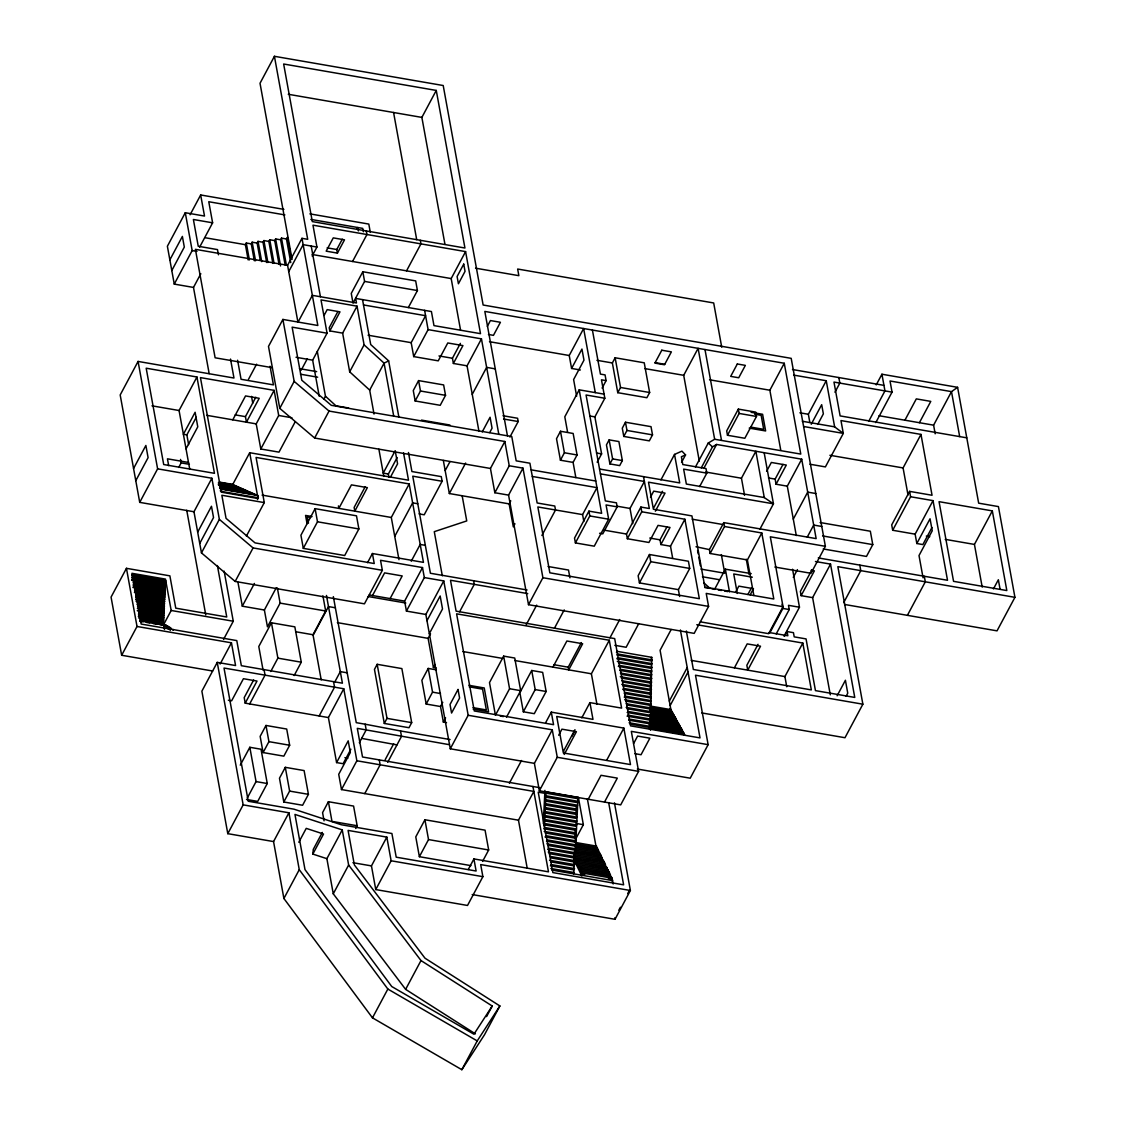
<?xml version="1.0" encoding="UTF-8"?>
<svg xmlns="http://www.w3.org/2000/svg" width="1126" height="1126" viewBox="0 0 1126 1126"><rect width="100%" height="100%" fill="white"/><g stroke="black" fill="none" stroke-linecap="round" stroke-linejoin="round"><path stroke-width="1.5" d="M649.477 728.621L649.603 723.356M650.279 695.263L650.8 674.207M162.96 623.776L163.383 614.993M163.805 606.21L164.649 588.631M543.323 823.641L544.928 790.396M573.711 860.658L574.049 853.663M574.809 837.913L575.231 829.158M575.907 815.168L576.329 806.413M475.397 1033.865L405.627 989.36L333.268 893.819L326.878 858.674L312.831 854.085L313.281 849.37L322.332 832.41M283.879 209.366L200.667 194.967L204.51 216.051L185.283 212.715L167.38 246.242L174.263 284.104L193.489 287.426L209.169 373.621M774.843 567.04L810.987 573.289L825.386 546.321L791.198 358.349L483.138 305.019L443.208 85.52L274.42 56.3L260.022 83.268L292.056 259.388M190.097 214.77L200.667 194.967M169.857 259.867L182.384 236.418L184.312 247.073L171.799 270.522M174.263 284.104L192.166 250.577L185.283 212.715M230.52 359.067L233.969 378.026L138.076 361.432L120.186 394.959L139.723 502.365L193.968 511.753L201.455 552.894L235.165 581.438L364.444 603.832L382.347 570.305L380.532 560.298L422.503 567.574L424.333 577.568L406.43 611.094L425.853 614.458L450.287 748.79L534.386 763.358L539.368 790.804L620.693 804.879L638.597 771.366L631.32 731.365L708.127 744.666L690.224 778.193L637.316 769.03M199.598 247.199L212.617 222.821L208.774 201.737L284.878 214.911M193.489 287.426L200.822 273.717M254.335 260.768L251.267 243.878L246.298 243.019L245.398 244.694L248.17 259.895M251.267 243.878L252.168 242.203L257.136 243.061L260.205 259.951M133.558 468.529L145.873 445.46L148.097 457.635L135.782 480.703M257.136 243.061L258.023 241.386L262.991 242.245L266.679 262.513M262.991 242.245L263.892 240.57L268.861 241.428L272.858 263.385M268.861 241.428L269.761 239.754L274.73 240.612L279.023 264.258M189.745 469.289L179.062 410.511L196.951 376.999L146.183 368.202L163.706 464.531L214.475 473.314L196.951 376.999M274.73 240.612L275.631 238.937L280.599 239.81L285.202 265.131M139.723 502.365L157.612 468.838L138.076 361.432M280.599 239.81L281.486 238.121L286.454 238.994L290.761 262.625M286.454 238.994L287.355 237.304L291.353 259.261M188.633 444.587L186.86 434.875L196.262 417.282M186.029 448.824L197.768 426.838L195.122 412.271L183.383 434.27L186.86 434.875M178.724 467.445L181.145 462.899L180.526 459.436M312.141 256.024L316.941 247.044L312.972 225.172L465.587 251.605L480.506 333.662L433.974 325.611L431.413 311.536L355.647 298.418L356.478 302.978L312.352 295.35L297.954 322.317L287.58 265.3L301.979 238.332L307.708 239.317L274.42 56.3M217.388 565.534L226.748 616.992L175.769 608.167L169.885 575.85L126.45 568.32L111.066 597.104L121.65 655.262L212.645 671.012M288.735 271.619L303.133 244.652L316.941 247.044M248.438 379.434L256.573 364.191M301.979 238.332L317.828 325.484L282.893 319.432L268.495 346.4L279.769 408.358L314.647 438.028L490.443 468.458L494.849 492.738L508.572 495.116L528.502 604.69L694.179 633.375L708.578 606.407L706.213 593.402L783.034 606.703L768.636 633.671L700.344 621.848M232.786 419.815L245.538 395.93L259.205 398.294L246.439 422.18L245.44 416.648L255.799 397.239M193.968 511.753L211.871 478.24L157.612 468.838M337.42 253.111L344.514 239.824L333.268 237.882L326.174 251.154L337.42 253.111L336.773 249.522L342.29 239.191M121.65 655.262L137.02 626.478L126.45 568.32M165.367 581.424L165.761 580.678L132.221 574.865L131.826 575.611L165.367 581.424L163.354 623.03L164.509 629.448M356.843 229.197L357.744 227.522L358.364 230.9M197.683 532.119L211.477 506.264L213.532 517.566L199.738 543.422M220.33 490.866L221.245 489.163L258.009 495.524L257.502 499.536M295.265 421.673L278.995 452.145L260.796 448.993L256.221 423.883L274.125 390.356L200.442 377.604L221.287 492.161L258.037 498.522L249.705 452.708L408.513 480.197L403.558 452.99M444.925 244.145L421.87 117.4L436.269 90.432L283.653 64.013L312.31 221.597L464.939 248.016L436.269 90.432M232.618 484.715L249.705 452.708M352.551 261.499L366.949 234.518L366.302 230.943M324.049 315.491L327.187 309.622L339.982 311.846L329.805 330.903L342.642 333.127L349.679 371.819L369.68 390.117L374.029 414.058M201.455 552.894L219.359 519.382L211.871 478.24M326.47 595.457L342.417 683.186L241.344 665.691L236.784 640.595L141.158 624.043L131.925 573.303L165.466 579.102L171.18 610.475L163.242 625.338L159.892 624.761M237.107 488.445L238.022 486.742L219.64 483.561M279.769 408.358L294.168 381.39L282.893 319.432M301.219 370.158L307.243 358.87M140.159 620.539L165.902 625L165.508 625.732L167.774 626.126L168.365 629.35M260.796 448.993L278.699 415.48L274.125 390.356M167.774 626.126L167.38 626.858L169.646 627.252L170.237 630.476M337.828 311.606L329.228 327.722L329.805 330.903M169.646 627.252L169.252 627.984L171.518 628.378L171.124 629.11M242.442 490.795L243.357 489.078L218.289 484.743M319.249 396.324L312.662 360.165L327.061 333.197L321.009 299.91L357.041 306.159L364.092 344.852L384.079 363.149L393.72 416.141M362.825 271.746L351.256 293.422L353.015 303.077L364.585 281.416L362.825 271.746L415.677 280.895L417.422 290.55L408.33 307.581M172.996 630.236L173.39 629.504M342.642 333.127L357.041 306.159M246.383 536.131L264.286 502.604L256.066 457.438L409.188 483.941L423.46 562.367L372.425 553.528L367.54 562.676M323.908 399.139L325.456 396.239L317.307 351.467M235.165 581.438L253.069 547.926L382.347 570.305M349.679 371.819L364.092 344.852M314.647 438.028L329.045 411.06L504.842 441.491L509.248 465.77L494.849 492.738M406.542 270.845L420.941 243.863L420.294 240.288M223.553 639.413L233.265 621.228L224.144 571.135M277.362 587.955L280.121 603.114L267.453 626.858L264.385 610.01L242.301 606.182L254.434 583.451M137.02 626.478L231.449 642.819L235.573 665.55L217.248 662.384L201.878 691.167L227.79 833.662L273.548 841.572L283.893 898.478L372.481 1017.848L461.843 1069.7L484.504 1034.752L499.874 1005.954L424.995 958.184L354.366 864.937L348.089 830.411L386.823 837.111L391.13 860.785L375.76 889.568L467.515 905.459L482.885 876.661L480.689 864.585L630.391 890.497L615.021 919.295L472.202 894.565M220.119 664.03L231.449 642.819M369.68 390.117L384.079 363.149L388.653 360.883L398.857 417.028M315.111 508.656L300.923 535.23L303.302 548.362L344.697 555.526L358.884 528.953L356.492 515.821L315.111 508.656L317.49 521.788L303.302 548.362M264.385 610.01L276.264 587.758M478.958 431.3L467.051 365.823L453.384 363.459L462.927 345.583L447.782 342.966L438.239 360.841L413.706 356.59L411.187 342.67L425.586 315.702L363.501 304.949M460.506 329.862L451.188 278.572L465.587 251.605M294.153 675.544L301.275 662.201L294.843 626.844L271.45 622.791L258.783 646.521L263.062 670.097M413.706 356.59L428.105 329.622L424.615 310.354M253.646 679.963L244.201 697.627L245.215 703.159L328.398 717.558L336.59 762.583L343.134 763.71L350.862 749.212M245.215 703.159L257.01 681.061L243.427 678.711L231.632 700.808L228.353 700.231M418.59 380.588L413.27 390.553L415.156 400.969L440.21 405.304L445.53 395.339L443.63 384.923L418.59 380.588L420.477 391.004L415.156 400.969M365.134 486.826L354.141 507.418L354.817 511.148L367.372 487.628L351.439 484.87L338.87 508.389L338.419 505.898M249.676 703.933L265.046 675.136L264.047 669.618M270.747 671.49L277.883 658.147L271.45 622.791M388.963 477.283L388.371 474.004L397.14 457.564M453.384 363.459L452.441 358.265L460.393 343.374M390.398 477.283L397.577 463.842L395.198 450.696L383.22 473.103L388.371 474.004M240.274 765.159L249.817 747.284L261.021 749.226L267.256 783.527L257.713 801.402L246.51 799.46M321.206 679.865L313 634.74L325.667 610.996L322.923 595.837M313.112 635.36L328.482 606.576L335.379 607.773M265.975 725.454L260.148 736.362L263.104 752.562L283.836 756.151L289.663 745.243L286.708 729.043L265.975 725.454L268.931 741.654L263.104 752.562M487.333 326.371L490.429 320.558L500.423 322.289L493.455 335.351L488.459 334.478M467.051 365.823L481.449 338.856L428.105 329.622M398.97 559.678L391.299 517.467L409.188 483.941M227.79 833.662L243.16 804.865L217.248 662.384M247.312 797.968L256.052 781.585L249.817 747.284M394.733 536.384L412.637 502.872L417.774 503.758M472.244 394.339L486.643 367.372L495.271 368.864M372.509 595.541L384.613 572.881L402.207 575.935L390.117 598.582M285.3 767.327L279.473 778.235L283.794 801.993L302.598 805.259L308.425 794.337L304.104 770.578L285.3 767.327L289.621 791.085L283.794 801.993M445.178 470.598L449.865 461.815M334.647 682.229L340.319 671.617L347.202 672.813M408.456 452.511L411.919 471.541L441.265 476.622L442.11 481.266L424.22 514.793L419.041 513.892M319.165 715.953L334.549 687.17L333.535 681.652M411.243 561.212L420.195 544.449L425.332 545.336M328.398 717.558L343.768 688.76L224.018 668.042L248.255 801.262L293.999 809.186L341.319 824.753L391.904 833.507L396.211 857.182L476.115 871.017L473.919 858.927L548.475 871.834L532.95 786.497M514.934 523.759L513.301 526.813L509.135 503.885L449.344 493.54L465.629 463.053M482.224 431.934L490.077 417.239L492.062 428.176L489.711 432.581M273.548 841.572L288.918 812.789L243.16 804.865M406.43 611.094L404.614 601.101L422.503 567.574M377.168 664.312L374.465 669.393L384.304 723.441L408.991 727.72L411.694 722.653L401.869 668.591L377.168 664.312L387.006 718.374L384.304 723.441M490.443 468.458L504.842 441.491M509.895 437.057L518.185 421.532L517.594 418.253L502.998 415.733M336.59 762.583L348.201 740.838L350.327 752.548L338.715 774.294L341.488 789.565L518.467 820.192L527.179 868.104M298.812 842.248L306.23 828.37L323.542 834.028L312.831 854.085M425.853 614.458L443.757 580.932L424.333 577.568M359.335 742.738L366.189 729.887L365.162 724.201L356.266 722.667L333.352 596.653M355.703 828.469L357.167 825.752L353.578 806.075L328.398 801.712L322.571 812.634L324.063 820.826M426.979 620.679L440.167 595.992L442.518 608.941L429.344 633.628M580.383 369.975L571.586 368.455L569.235 355.506L583.634 328.525L595.288 392.622M341.488 789.565L356.858 760.768L343.768 688.76M283.893 898.478L299.263 869.68L288.918 812.789M571.586 368.455L581.945 349.06L583.972 360.165L573.613 379.561L576.639 396.239M436.212 667.957L433.411 667.465L428.119 638.358L430.54 633.811M508.572 495.116L522.971 468.135L509.248 465.77M509.135 503.885L510.768 500.831M436.184 669.815L428.218 668.436L421.87 680.315L426.191 704.046L440.519 706.523L443.348 722.062L446.501 722.611M326.878 858.674L342.248 829.89L294.956 814.422L304.991 869.61L391.749 986.531L473.933 1034.217L492.217 1006.011L420.997 960.562L348.638 865.035L342.248 829.89M459.605 611.784L474.257 584.352L473.596 580.735M604.071 394.142L579.2 389.835L564.802 416.803L567.617 432.3M364.782 793.591L380.152 764.807L379.265 759.895M433.411 667.465L435.002 664.495M385.148 759.74L393.664 743.807M573.092 462.406L577.061 454.96L573.148 433.468L560.495 431.272L556.511 438.718L560.424 460.21L573.092 462.406L575.85 477.607M387.682 762.302L401.503 736.404L400.518 730.957L365.162 724.201M426.191 704.046L432.539 692.152L428.218 668.436M560.424 460.21L564.393 452.765L560.495 431.272M612.361 362.966L615.134 357.772L644.241 362.811L649.646 392.524L646.873 397.717L617.766 392.678L612.361 362.966L596.907 360.292M602.1 388.104L606.098 380.616L605.07 374.902L600.425 374.099L592.417 330.059M333.268 893.819L348.638 865.035M597.16 462.237L601.608 453.891L594.88 416.873L604.831 398.252L601.467 379.814L606.098 380.616M440.519 706.523L442.757 702.314M617.766 392.678L620.539 387.485L615.134 357.772M541.902 535.483L555.498 510.022L554.78 506.024L537.144 502.97L529.91 463.222L516.187 460.844L511.781 436.578L331.311 405.332L301.782 380.222L292.127 327.145L327.061 333.197M443.348 722.062L445.586 717.853M375.76 889.568L371.453 865.894L386.823 837.111M609.138 439.872L606.45 444.883L609.912 463.912L619.68 465.601L622.354 460.59L618.892 441.561L609.138 439.872L612.6 458.901L609.912 463.912M450.287 748.79L468.177 715.277L443.757 580.932M625.479 422.236L622.284 428.204L623.79 436.438L649.322 440.857L652.517 434.875L651.011 426.655L625.479 422.236L626.971 430.456L623.79 436.438M528.502 604.69L542.901 577.722L522.971 468.135M503.646 656.12L489.5 682.595L495.44 715.221L509.571 688.732L503.646 656.12L514.737 658.034L520.676 690.66L506.531 717.135M583.831 521.451L582.578 514.61L596.977 487.642L532.317 476.453M526.095 624.958L536.666 605.141M579.2 389.835L601.65 513.315L588.926 511.12L574.527 538.087L575.414 542.915L594.261 546.18L608.659 519.213L606.07 504.941L617.175 506.869L602.776 533.837L599.595 533.288M482.575 861.404L488.67 849.989L485.067 830.172L424.924 819.756L415.775 836.885L419.379 856.703L470.935 865.627M575.414 542.915L589.813 515.947L588.926 511.12M419.379 856.703L428.527 839.574L424.924 819.756M699.302 461.083L683.707 375.31L698.106 348.342L714.644 439.253L708.254 443.025L695.46 466.994M531.711 670.477L519.86 692.673L523.337 711.787L534.287 713.673L546.138 691.491L542.662 672.377L531.711 670.477L535.188 689.591L523.337 711.787M554.471 628.195L564.225 609.912M632.77 523.66L630.011 508.445L644.41 481.478L600.411 473.863M552.922 667.127L566.871 641.004L582.663 643.734L568.714 669.857L568.222 667.183L581.354 642.594M672.686 558.299L670.491 546.209L660.878 544.548L670.012 527.447L658.048 525.378L648.928 542.479L627.351 538.735L626.492 534.034L640.891 507.066L649.322 508.516L643.523 476.65M627.351 538.735L641.75 511.767L640.891 507.066M372.481 1017.848L387.851 989.05L299.263 869.68M650.49 497.171L653.713 491.147L665.03 493.104L655.36 511.19M660.934 479.901L674.53 454.425L681.92 451.132L685.551 454.904L681.554 462.392M653.685 507.868L662.538 491.288M509.374 783.217L521.507 760.5M545.589 722.808L551.29 712.139L592.98 719.359L589.925 702.624L621.622 708.113L609.293 640.258L456.607 613.825L474.271 710.956L553.57 724.68L551.29 712.139M468.247 869.539L473.919 858.927M405.627 989.36L420.997 960.562M534.386 763.358L552.275 729.831L468.177 715.277M678.387 589.644L689.717 568.433L688.422 561.255L649.463 554.513L638.132 575.724L639.441 582.902L678.387 589.644L679.64 596.513M660.878 544.548L660.033 539.833L666.874 527.01M609.954 637.809L619.722 619.525M639.441 582.902L650.772 561.691L649.463 554.513M596.949 704.313L591.389 673.784L609.293 640.258M701.287 467.853L712.476 446.867L716.572 444.46L801.712 459.197L816.153 538.608L723.821 522.619L709.422 549.601L710.126 553.485L747.382 559.946L753.857 595.485M558.679 735.236L561.916 729.169L576.413 731.675L564.281 754.406L563.647 750.901L574.978 729.704M703.778 468.43L716.572 444.46M518.467 820.192L533.837 791.409L356.858 760.768M738.346 409.104L726.692 430.92L727.48 435.269L744.835 438.267L756.489 416.451L755.701 412.102L738.346 409.104L739.135 413.439L727.48 435.269M699.612 486.615L706.818 473.131L705.988 468.557L682.806 464.545L681.399 456.762L685.551 454.904M539.368 790.804L557.271 757.277L552.275 729.831M670.491 546.209L684.889 519.241L641.75 511.767M616.457 652.39L617.02 651.321L651.757 657.331L650.518 730.183M572.036 736.151L574.471 731.576M581.79 717.867L589.925 702.624M576.287 832.973L544.365 827.441L546.096 791.803L578.018 797.321L575.133 856.731L574.457 857.998L549.263 853.635M638.78 623.579L626.14 647.267L614.81 645.311M780.768 450.217L769.86 390.229L784.259 363.262L484.827 311.423L507.446 435.832M744.567 495.37L741.457 478.226L755.856 451.259L764.273 497.551L773.449 503.815L759.853 529.29M651.18 658.4L651.757 657.331M710.126 553.485L724.525 526.518L723.821 522.619M671.152 629.533L660.089 650.265L671.068 710.647M606.759 760.092L623.846 728.1L556.723 716.474L563.366 752.97L630.49 764.582L623.846 728.1M588.222 799.263L601.017 775.293L617.301 778.122L604.507 802.078M766.609 471.315L771.338 462.462L786.3 465.052L776.067 484.222L787.299 486.165L796.293 535.568M574.457 841.347L583.352 824.682L578.37 797.335M486.559 1016.609L492.217 1006.011M714.785 588.968L725.355 569.165L751.211 573.641M809.847 422.475L808.355 414.269L826.245 380.743L793.661 375.099M633.6 743.582L637.612 736.08L649.871 738.192L641.046 754.73L634.923 753.66M776.067 484.222L775.138 479.113L783.006 464.376M601.777 864.796L605.141 865.387L604.704 862.98L574.415 857.731L574.035 858.448L573.598 856.042M461.843 1069.7L477.227 1040.917L499.874 1005.954M605.141 865.387L605.521 864.669L575.245 859.419L574.865 860.137L578.229 860.728M573.697 873.846L574.415 857.731M603.423 868.174L606.787 868.765L606.351 866.358L576.062 861.108L575.682 861.826L575.245 859.419M576.892 862.798L577.328 865.204L577.708 864.487L607.998 869.722L607.604 870.44L607.167 868.033L576.892 862.798L576.498 863.515L576.062 861.108M811.241 424.249L821.684 404.684L823.359 413.861L817.729 424.403M581.509 867.47L578.145 866.893L578.525 866.175L608.814 871.411L609.25 873.818L609.63 873.1L579.355 867.865L578.975 868.582L578.525 866.175M669.323 701.09L687.226 667.563M606.703 874.93L610.081 875.507L610.461 874.789L580.171 869.539L579.791 870.271L579.355 867.865M834.957 392.242L839.841 383.093L838.828 377.548M608.35 878.294L611.714 878.885L611.277 876.478L581.002 871.228L580.608 871.946L580.171 869.539M747.382 559.946L761.795 532.978L724.525 526.518M670.139 705.58L688.042 672.053M787.299 486.165L801.712 459.197M584.802 874.226L581.438 873.635L581.818 872.917L612.108 878.167L613.163 883.966M596.104 846.822L596.484 846.105L574.612 842.318M669.886 708.986L670.266 708.268L670.646 710.365L671.026 709.647L649.519 705.932M593.557 847.934L596.921 848.511L597.301 847.794L575.428 844.007M574.57 845.401L598.131 849.483L597.751 850.2L597.301 847.794M735.517 592.332L738.825 586.139L753.477 588.687L750.183 594.866M651.039 708.69L672.546 712.406L672.166 713.124L671.786 711.027L650.279 707.311M595.204 851.312L598.568 851.889L598.948 851.172L575.4 847.09M650.152 709.774L673.306 713.785L672.926 714.503L672.546 712.406M650.912 711.153L674.052 715.165L673.686 715.869L673.306 713.785M596.85 854.676L600.214 855.267L600.594 854.55L575.358 850.172M650.012 712.251L674.812 716.544L674.432 717.248L674.052 715.165M574.499 851.566L601.411 856.224L601.031 856.956L600.594 854.55M650.772 713.631L675.572 717.924L675.192 718.627L674.812 716.544M598.483 858.054L601.861 858.631L602.241 857.913L573.641 852.959M649.871 714.714L676.332 719.303L675.952 720.007L675.572 717.924M650.631 716.094L677.092 720.682L676.712 721.386L676.332 719.303M600.13 861.432L603.494 862.009L603.888 861.291L575.287 856.337M678.232 724.145L678.612 723.441L650.49 718.571M604.704 862.98L604.324 863.698L603.888 861.291M747.903 594.486L751.197 588.307M649.603 719.669L679.372 724.82L678.992 725.524L678.612 723.441M650.364 721.034L680.132 726.2L679.752 726.903L679.372 724.82M649.463 722.132L680.892 727.579L680.512 728.283L680.132 726.2M793.295 519.1L807.694 492.132L815.787 493.526M606.787 868.765L607.167 868.033M650.223 723.511L681.652 728.944L681.272 729.662L680.892 727.579M649.336 724.609L682.398 730.324L682.032 731.041L681.652 728.944M650.082 725.988L683.158 731.703L682.778 732.421L682.398 730.324M605.07 871.552L608.434 872.129L608.814 871.411M683.918 733.082L684.298 735.179L684.678 734.462L649.955 728.452L649.575 729.155L649.195 727.072L683.918 733.082L683.538 733.8L683.158 731.703M610.897 877.196L611.277 876.478M611.714 878.885L612.108 878.167M876.225 384.895L881.925 374.226L957.593 387.33L978.663 503.167L998.424 506.587L1014.934 597.329L997.031 630.856L844.584 604.465M612.15 881.292L612.544 880.574L551.853 870.06M734.405 667.845L747.185 643.889L760.529 646.197L747.734 670.153L746.848 665.283L758.037 644.325M868.681 421.377L884.952 390.905L881.925 374.226M807.286 537.046L813.69 525.068L821.769 526.461M875.775 422.616L892.045 392.13L890.033 380.996L951.498 391.637L957.593 387.33M793.281 577.356L797.419 569.615M618.807 910.272L620.426 907.246M627.703 893.608L629.321 890.567M769.86 632.812L782.88 608.434L782.12 604.226M776.222 633.924L789.242 609.532L788.482 605.324L799.474 607.224L784.02 636.176M811.959 569.742L800.375 591.432L801.135 595.654L812.62 597.639L830.298 694.841M801.135 595.654L814.38 570.854L811.156 570.291M784.653 636.134L787.088 631.573L793.45 632.671L794.21 636.866L806.047 638.906L815.449 690.618L854.761 697.43L830.524 564.112L815.463 561.508M904.924 420.195L916.311 398.885L930.78 401.391L919.407 422.7M812.62 597.639L830.524 564.112M786.764 686.776L784.906 676.585L802.81 643.059L696.797 624.705M908.006 494.976L903.08 467.937L920.984 434.411L840.967 420.561L843.304 433.383L825.4 466.91L809.918 464.222M935.171 433.806L933.609 425.164L951.498 391.637L959.676 436.592M820.122 522.534L870.342 531.233L872.777 544.618L866.471 556.441L823.205 548.953M843.698 602.649L860.785 570.643L859.785 565.097M920.984 434.411L932.047 495.257L909.597 491.372L891.708 524.899L892.679 530.262L915.128 534.16L916.831 543.52L922.87 544.576L931.948 527.545M892.679 530.262L910.582 496.749L909.597 491.372M915.128 534.16L933.032 500.634L910.582 496.749M916.831 543.52L930.048 518.776L932.244 530.796L919.013 555.554L923.067 577.821M837.125 695.769L845.415 680.259L847.751 693.18L846.105 696.276M907.401 615.331L925.305 581.818L924.305 576.273M1014.934 597.329L837.857 566.674L862.868 704.2L844.979 737.727L701.751 712.927M982.196 587.11L974.44 544.421L992.33 510.894L939.056 501.675L953.553 581.34L1006.827 590.559L992.33 510.894M993.456 588.912L998.354 579.749L1000.043 589.025M714.644 439.253L800.783 454.088L784.259 363.262M288.256 94.274L421.87 117.4M309.875 213.87L368.807 224.074L370.313 232.392M310.832 219.401L362.713 228.381L363.332 231.759M475.566 268.185L518.861 275.673L517.65 269.03L713.687 302.964L721.738 347.244M212.617 222.821L193.391 219.486L198.246 246.256L217.487 249.592L218.43 254.772M327.131 247.847L336.773 249.522M312.057 254.476L451.188 278.572M204.721 237.656L246.228 244.835M287.58 265.3L195.403 249.339L215.122 357.786L272.365 367.695M192.166 250.577L196.966 251.408M364.585 281.416L417.422 290.55M792.493 369.525L883.952 385.359M892.045 392.13L833.972 382.08L840.123 415.902L966.77 437.831M655.163 362.628L664.748 364.289M489.486 341.699L569.235 355.506M644.846 368.596L683.707 375.31M709.549 379.786L769.86 390.229M879.026 415.719L933.609 425.164M368.075 335.21L411.187 342.67M799.896 412.806L808.355 414.269M438.971 355.929L452.441 358.265M620.539 387.485L649.646 392.524M751.098 412.299L762.598 414.284L765.638 430.962L749.212 428.119M802.345 421.265L834.633 426.853L843.304 433.383L803.753 426.529M754.617 414.185L761.148 415.311L763.695 429.344L750.634 427.078M739.135 413.439L756.489 416.451M604.831 398.252L586.069 395.001L605.338 500.901L616.443 502.829L617.175 506.869M296.025 357.28L312.662 360.165M829.876 455.27L903.08 467.937M589.771 415.987L594.88 416.873M299.46 368.638L316.673 371.622M420.477 391.004L445.53 395.339M626.971 430.456L652.517 434.875M300.473 374.212L317.673 377.196M503.589 419.013L518.185 421.532M768.481 477.959L775.138 479.113M421.448 420.097L449.921 425.023M348.624 408.006L335.956 405.81L325.456 396.239M596.499 453.004L601.608 453.891M705.594 472.019L741.457 478.226M706.818 473.131L683.637 469.12L686.353 484.053L764.273 497.551M612.6 458.901L622.354 460.59M564.393 452.765L577.061 454.96M599.539 469.021L679.71 482.913L674.53 454.425M278.699 415.48L291.93 417.76M235.193 414.875L245.44 416.648M926.318 536.089L929.752 536.68M945.221 539.368L974.44 544.421M531.12 469.838L595.781 481.027M151.982 405.824L179.062 410.511M206.804 415.325L256.221 423.883M822.599 535.934L872.777 544.618M616.471 506.095L630.011 508.445M692.251 519.213L723.075 524.561M825.386 546.321L770.311 536.792L783.034 606.703M442.11 481.266L412.763 476.185L430.413 573.261L527.081 589.996M582.578 514.61L537.862 506.967L549.84 572.81L699.345 598.694L684.889 519.241M589.813 515.947L608.659 519.213M818.278 557.919L947.515 580.284L933.032 500.634M603.677 530.079L626.492 534.034M649.772 538.059L660.033 539.833M188.506 462.462L167.436 458.817L168.675 465.643M181.145 462.899L189.393 464.32M219.331 482.083L232.702 484.405M218.993 482.378L234.025 484.982M218.655 482.674L235.362 485.573M218.317 482.97L236.699 486.15M219.303 483.856L239.359 487.319M218.965 484.152L240.697 487.91M218.627 484.447L242.02 488.501M752.309 577.202L733.744 573.979L737.277 593.43M219.626 485.334L244.68 489.669M219.288 485.63L246.017 490.246M700.977 569.109L724.736 573.218L721.344 554.611M220.612 486.207L247.354 490.837M220.274 486.502L248.677 491.429M219.936 486.798L250.014 492.006M219.598 487.094L251.337 492.597M650.772 561.691L689.717 568.433M220.935 487.685L252.674 493.174M220.583 487.98L254.012 493.765M262.062 495.102L391.299 517.467M220.246 488.276L255.335 494.356M219.908 488.571L256.672 494.933M258.417 497.819L221.667 491.457L221.245 489.163M702.441 576.765L719.415 579.707M264.286 502.604L221.85 495.257L226.044 518.34L255.039 542.887L374.24 563.535L372.425 553.528M312.085 516.553L305.554 515.412L307.06 523.703M310.621 517.481L307.328 516.904L308.482 523.182M704.876 587.617L708.845 588.307M711.773 588.814L714.996 589.377M718.219 589.925L721.428 590.488M724.651 591.051L727.875 591.6M317.49 521.788L358.884 528.953M548.08 566.505L568.517 570.038L569.925 577.835M782.88 608.434L789.242 609.532M542.901 577.722L708.578 606.407M769.199 632.53L787.848 635.754L787.088 631.573M527.742 593.613L450.499 580.242L456.114 611.151L614.683 638.597L630.56 725.862L700.02 737.896L680.385 629.969M369.215 594.964L404.614 601.101M368.146 596.527L405.824 603.043M691.153 660.357L784.906 676.585M652.236 659.963L617.498 653.953L616.935 655.022L651.658 661.032M617.414 657.654L652.137 663.664M616.837 658.71L651.574 664.734M132.108 577.188L165.649 582.986M280.121 603.114L325.667 610.996M617.315 661.342L652.053 667.366M862.868 704.2L695.502 675.22L708.127 744.666M131.714 577.919L165.255 583.732M618.399 662.693L651.475 668.422M131.995 579.496L165.536 585.295M131.601 580.242L165.142 586.041M618.878 665.325L651.954 671.054M133.558 582.1L165.423 587.617M618.315 666.395L651.391 672.123M133.164 582.846L165.029 588.349M133.445 584.408L165.311 589.925M620.454 669.308L651.87 674.755M133.051 585.154L164.917 590.671M619.877 670.378L651.307 675.811M133.332 586.716L165.198 592.234M337.378 622.636L428.119 638.358M132.938 587.462L164.804 592.98M620.356 673.01L651.785 678.443M134.909 589.32L165.086 594.542M134.501 590.066L164.692 595.288M621.439 674.361L651.208 679.513M134.796 591.629L164.973 596.864M554.02 664.72L568.222 667.183M134.388 592.375L164.579 597.596M620.271 676.698L651.687 682.145M621.355 678.049L651.124 683.2M136.359 594.232L164.86 599.173M135.964 594.978L164.466 599.919M462.941 651.546L502.745 658.428M514.849 660.526L591.389 673.784M136.246 596.541L164.748 601.481M621.833 680.681L651.602 685.833M135.852 597.287L164.354 602.227M622.917 682.032L651.025 686.902M136.133 598.863L164.649 603.789M135.739 599.595L164.241 604.535M621.749 684.383L651.504 689.534M136.021 601.171L164.537 606.112M622.833 685.734L650.941 690.604M137.302 602.199L164.129 606.844M137.583 603.775L164.424 608.42M296.124 631.813L313 634.74M623.311 688.366L651.419 693.236M137.189 604.521L164.016 609.166M171.18 610.475L233.265 621.228M622.734 689.422L650.856 694.292M137.471 606.084L164.312 610.728M138.751 607.111L163.917 611.474M624.874 692.349L651.335 696.924M137.358 608.392L164.199 613.037M624.297 693.405L650.758 697.993M138.639 609.433L163.805 613.783M137.259 610.714L164.086 615.359M138.54 611.742L163.692 616.091M624.775 696.037L651.236 700.625M624.212 697.107L650.673 701.681M138.822 613.304L163.974 617.667M138.428 614.05L163.58 618.413M138.709 615.626L163.861 619.976M624.691 699.739L651.152 704.313M138.315 616.358L163.467 620.722M625.774 701.09L650.589 705.383M138.597 617.935L163.749 622.284M139.877 618.962L163.354 623.03M626.253 703.722L651.067 708.015M156.247 622.608L159.596 623.199M651.56 708.31L654.868 708.873M658.175 709.45L661.483 710.027M664.79 710.59L668.098 711.168M627.337 705.073L650.49 709.07M140.018 620.806L163.495 624.874L164.072 628.111M650.659 709.394L653.967 709.971M663.89 711.688L667.197 712.265M535.188 689.591L546.138 691.491M139.765 621.285L143.115 621.862M146.479 622.439L149.828 623.016M153.178 623.607L156.528 624.184M649.772 710.492L653.08 711.055M656.388 711.632L659.695 712.209M663.003 712.786L666.31 713.349M626.169 707.409L650.969 711.702M655.487 712.73L658.794 713.293M662.102 713.87L665.41 714.447M668.717 715.01L672.025 715.587M627.252 708.761L650.406 712.772M509.571 688.732L520.676 690.66M667.817 716.108L671.124 716.685M627.731 711.393L650.884 715.404M627.154 712.462L650.307 716.474M468.838 685.298L484.236 687.972L488.571 711.801L473.173 709.141M653.559 717.375L656.866 717.952M649.744 717.192L677.852 722.062L677.472 722.765L677.092 720.682M652.672 718.472L655.979 719.05M659.287 719.613L662.595 720.19M665.902 720.767L669.21 721.33M469.176 686.832L482.561 689.154L486.333 709.929L472.962 707.621M627.632 715.094L650.786 719.106M651.771 719.57L655.079 720.133M658.386 720.71L661.694 721.287M665.002 721.85L668.309 722.428M671.617 723.005L674.924 723.568M627.069 716.15L650.223 720.161M650.87 720.654L654.178 721.231M657.485 721.808L660.793 722.371M664.101 722.948L667.408 723.525M670.716 724.088L674.024 724.665M649.984 721.752L653.291 722.329M656.599 722.892L659.906 723.469M663.214 724.046L666.522 724.609M669.829 725.186L673.137 725.763M277.883 658.147L301.275 662.201M629.209 719.078L650.701 722.793M662.313 725.13L665.621 725.707M668.928 726.284L672.236 726.847M675.544 727.424L678.851 728.001M628.632 720.133L650.138 723.863M674.657 728.522L677.965 729.085M629.11 722.765L650.617 726.495M659.625 728.409L662.933 728.986M630.194 724.117L650.04 727.551M653.77 728.649L657.077 729.212M671.969 731.787L675.276 732.364M432.539 692.152L440.491 693.532M500.197 716.037L503.364 716.586M387.006 718.374L411.694 722.653M557.271 757.277L638.597 771.366M400.518 730.957L450.062 739.543M449.471 744.708L357.308 728.353L362.516 756.996L539.678 787.665M268.931 741.654L289.663 745.243M344.894 757.657L347.864 758.164M545.42 793.07L577.328 798.601M544.857 793.323L538.228 792.169L552.852 872.594L623.621 884.839L608.673 802.641M545.899 795.758L577.821 801.29M545.223 797.039L577.145 802.557M545.716 799.727L577.624 805.245M545.026 800.994L576.948 806.526M545.519 803.683L577.441 809.214M544.843 804.949L576.751 810.481M545.336 807.638L577.244 813.169M544.646 808.918L576.568 814.436M545.139 811.607L577.061 817.124M544.463 812.873L576.371 818.405M544.942 815.562L576.864 821.093M544.266 816.843L576.188 822.36M575.865 823.387L583.352 824.682M544.759 819.517L576.667 825.048M544.069 820.798L575.991 826.315M544.562 823.486L576.484 829.003M543.886 824.753L575.794 830.284M543.689 828.722L575.611 834.239M256.052 781.585L267.256 783.527M544.182 831.396L576.09 836.928M545.181 832.973L575.414 838.208M289.621 791.085L308.425 794.337M545.674 835.647L575.907 840.883M544.984 836.928L575.217 842.164M589.377 845.668L592.74 846.245M547.152 839.912L575.71 844.852M580.101 845.598L583.465 846.189M586.829 846.766L590.193 847.343M546.476 841.178L575.034 846.119M577.554 846.71L580.917 847.287M584.281 847.864L587.645 848.455M591.009 849.032L594.373 849.623M574.541 848.483L599.778 852.861L600.214 855.267M546.969 843.867L575.527 848.807M592.656 852.41L596.02 852.987M547.968 845.429L574.837 850.088M583.381 852.354L586.745 852.931M590.123 853.508L593.486 854.099M574.119 852.283L577.483 852.875M580.847 853.452L584.211 854.043M587.575 854.62L590.939 855.197M594.303 855.788L597.667 856.365M548.446 848.117L575.33 852.762M547.771 849.384L574.654 854.043M574.457 854.648L603.057 859.602L603.494 862.009M595.95 859.152L599.313 859.743M548.263 852.072L575.133 856.731M586.674 859.096L590.038 859.687M593.402 860.264L596.766 860.841M577.399 859.039L580.763 859.617M584.127 860.208L587.49 860.785M549.755 856.323L574.95 860.686M592.501 864.74L595.865 865.331M599.229 865.908L602.593 866.485M550.755 857.885L574.26 861.967M357.167 825.752L331.973 821.389L328.398 801.712M589.968 865.852L593.332 866.429M596.696 867.006L600.059 867.597M549.558 860.292L574.753 864.655M428.527 839.574L488.67 849.989M550.558 861.854L574.077 865.922M595.795 871.496L599.159 872.073M602.523 872.65L605.887 873.241M551.05 864.543L574.57 868.61M593.247 872.594L596.611 873.171M599.975 873.762L603.339 874.339M550.361 865.81L573.88 869.877M550.853 868.498L574.373 872.566M391.13 860.785L482.885 876.661M352.931 862.699L371.453 865.894M361.657 738.389L396.971 744.905M695.995 546.757L709.422 549.601M387.851 989.05L477.227 1040.917M219.359 519.382L253.069 547.926M294.168 381.39L329.045 411.06M703.68 582.649L710.154 588.532M388.653 360.883L370.707 344.542L362.53 299.615M708.254 443.025L712.476 446.867M574.429 860.785L581.875 876.042M826.245 380.743L834.633 426.853M792.563 569.249L799.474 607.224M802.81 643.059L811.325 689.9L693.349 669.477L686.353 630.996M764.16 452.694L773.449 503.815L648.492 482.181L653.404 509.233L691.927 515.905L704.876 587.054L773.801 598.99L761.795 532.978M746.285 559.186L749.057 574.373M704.989 349.539L721.513 440.365M725.355 569.165L729.493 591.882M697.585 550.501L698.204 553.879M698.824 557.257L700.358 565.716M614.444 802.81L630.391 890.497M609.63 873.1L610.081 875.507M607.998 869.722L608.434 872.129M614.754 917.845L615.021 919.295M601.411 856.224L601.861 858.631M598.131 849.483L598.568 851.889M596.484 846.105L596.921 848.511M587.378 798.897L596.414 848.554M581.818 872.917L582.255 875.324M581.002 871.228L581.438 873.635M577.708 864.487L578.145 866.893M481.449 338.856L498.818 434.34M393.579 112.501L416.704 239.655M462.153 495.75L466.741 520.93L434.284 531.669L442.307 575.78M443.334 460.45L449.344 493.54M378.885 449.204L383.825 476.397M311.212 246.045L320.431 296.743M281.486 238.121L286.398 265.145M275.631 238.937L280.543 265.961M269.761 239.754L274.054 263.4M263.892 240.57L267.889 262.527M258.023 241.386L261.711 261.654M252.168 242.203L255.546 260.782M270.043 366.246L273.435 384.881L241.063 379.279L237.614 360.25M246.298 243.019L249.367 259.909M251.52 396.38L252.759 403.15M237.952 582.297L242.301 606.182M186.733 510.261L205.762 614.895M165.902 625L166.479 628.238M463.729 264.117L457.1 276.517L458.423 283.766L465.038 271.366L463.729 264.117M458.029 689.478L450.02 704.482L451.568 713.039L459.591 698.036L458.029 689.478M661.792 350.214L654.91 363.107L664.495 364.768L671.377 351.875L661.792 350.214M737.319 363.98L730.69 376.38L738.726 377.773L745.356 365.373L737.319 363.98"/></g></svg>
